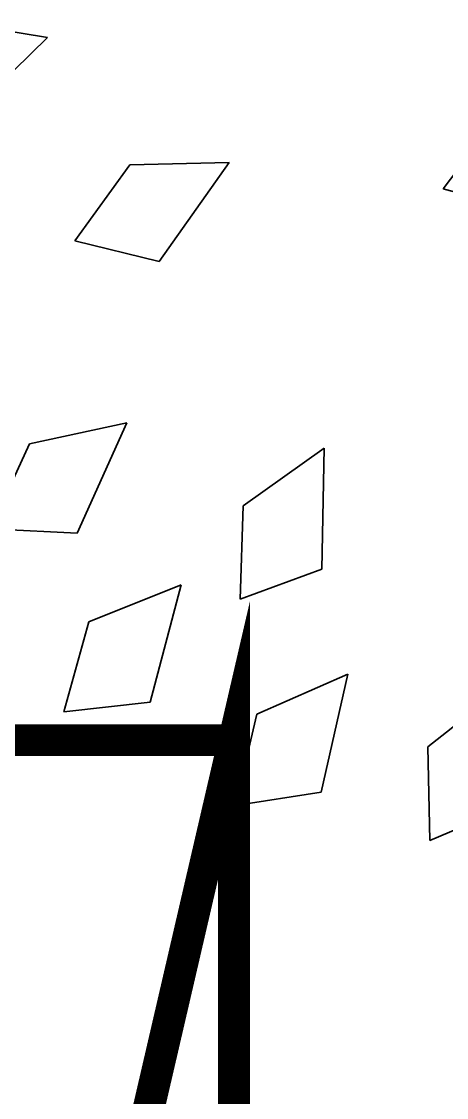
# Model space of a CAD drawing. Header units: millimetres. Extents: x -179928 to 528275, y -469666 to 511935.
# Drawn here: x 237325 to 237860, y 26643 to 27998 of the extents above; entities that cross this region are included whole.
import ezdxf

# ---------------------------------------------------------------- set-up
doc = ezdxf.new("R2010")
doc.units = ezdxf.units.MM
doc.linetypes.add('DASHED', pattern=[0.75, 0.5, -0.25])
doc.layers.add('ad-Landscape', color=94, linetype='Continuous', lineweight=35)
doc.layers.add('ad-Secondary Roof', color=6, linetype='Continuous')

# ---------------------------------------------------------------- blocks, each defined once
blk = doc.blocks.new('A$Ca594aa6c')
at = {"layer": 'ad-Secondary Roof', "linetype": 'DASHED', "ltscale": 2, "const_width": 40}
for points in [[(14850, -8425), (14070.7, -11787.5), (14850, -15150)], [(12570, -8425), (10464.6, -11787.5), (12570, -15150), (14850, -15150), (14850, -8425)]]:
    blk.add_lwpolyline(points, close=True, dxfattribs=at)
blk = doc.blocks.new('1625W-Roof Plan')
blk.add_blockref('A$Ca594aa6c', (0, 13620))
blk = doc.blocks.new('1625_West Villa')
blk.add_blockref('1625W-Roof Plan', (0, 0))
blk = doc.blocks.new("All Plot's Villa Plans")
at = {"ltscale": 5}
blk.add_blockref('1625_West Villa', (222742.3, 21898.3), dxfattribs=at)
blk = doc.blocks.new('qerfefr')
at = {"layer": 'ad-Landscape', "color": 70, "ltscale": 1.622888}
for p, q in [((260794.5276, 1945719.6817, 129.9135), (260794.6415, 1945719.6299, 129.9135)), ((260794.6415, 1945719.6299, 129.9135), (260794.5082, 1945719.5559, 129.9135)), ((260794.6078, 1945719.3738, 129.9135), (260794.6994, 1945719.448, 129.9135)), ((260794.6994, 1945719.448, 129.9135), (260794.8209, 1945719.418, 129.9135)), ((260794.8209, 1945719.418, 129.9135), (260794.7034, 1945719.3208, 129.9135)), ((260795.0723, 1945719.3153, 129.9135), (260795.1655, 1945719.3876, 129.9135)), ((260794.7034, 1945719.3208, 129.9135), (260794.6078, 1945719.3738, 129.9135)), ((260795.1669, 1945719.2603, 129.9135), (260795.0723, 1945719.3153, 129.9135))]:
    blk.add_line(p, q, dxfattribs=at)
at = {"layer": 'ad-Landscape', "color": 104, "ltscale": 1.622888}
for p, q in [((260794.4098, 1945719.0515, 129.9135), (260794.4856, 1945719.1418, 129.9135)), ((260794.4856, 1945719.1418, 129.9135), (260794.6106, 1945719.1354, 129.9135)), ((260794.6106, 1945719.1354, 129.9135), (260794.5137, 1945719.0176, 129.9135)), ((260794.5137, 1945719.0176, 129.9135), (260794.4098, 1945719.0515, 129.9135)), ((260794.6902, 1945718.8835, 129.9135), (260794.7246, 1945718.9963, 129.9135)), ((260794.4987, 1945718.9063, 129.9135), (260794.6231, 1945718.9204, 129.9135)), ((260794.6231, 1945718.9204, 129.9135), (260794.5468, 1945718.7884, 129.9135)), ((260794.4387, 1945718.8048, 129.9135), (260794.4987, 1945718.9063, 129.9135)), ((260794.7991, 1945718.8931, 129.9135), (260794.6902, 1945718.8835, 129.9135)), ((260794.5468, 1945718.7884, 129.9135), (260794.4387, 1945718.8048, 129.9135)), ((260794.6723, 1945718.7383, 129.9135), (260794.796, 1945718.7572, 129.9135)), ((260794.796, 1945718.7572, 129.9135), (260794.7249, 1945718.6224, 129.9135)), ((260794.6162, 1945718.6345, 129.9135), (260794.6723, 1945718.7383, 129.9135)), ((260794.7249, 1945718.6224, 129.9135), (260794.6162, 1945718.6345, 129.9135))]:
    blk.add_line(p, q, dxfattribs=at)
at = {"layer": 'ad-Landscape', "color": 96, "ltscale": 1.622888}
for p, q in [((260794.7246, 1945718.9963, 129.9135), (260794.8421, 1945719.0394, 129.9135)), ((260794.8421, 1945719.0394, 129.9135), (260794.7991, 1945718.8931, 129.9135)), ((260794.8691, 1945718.6421, 129.9135), (260794.9841, 1945718.6915, 129.9135)), ((260794.8409, 1945718.5276, 129.9135), (260794.8691, 1945718.6421, 129.9135)), ((260794.9492, 1945718.5431, 129.9135), (260794.8409, 1945718.5276, 129.9135))]:
    blk.add_line(p, q, dxfattribs=at)
blk = doc.blocks.new('zw$E387')
at = {"color": 6, "xscale": 999.9541051248865, "yscale": 999.9541051248865, "zscale": 999.9541051248865, "rotation": 15.20137085992778}
blk.add_blockref('qerfefr', (258747554.2, -1945905593.8, 863243.9), dxfattribs=at)

msp = doc.modelspace()

# ---------------------------------------------------------------- block references
at = {"ltscale": 5}
msp.add_blockref("All Plot's Villa Plans", (0, 0), dxfattribs=at)

# ---------------------------------------------------------------- next in the draw order: block references
msp.add_blockref('zw$E387', (0, 0), dxfattribs=at)

doc.saveas('drawing.dxf')
